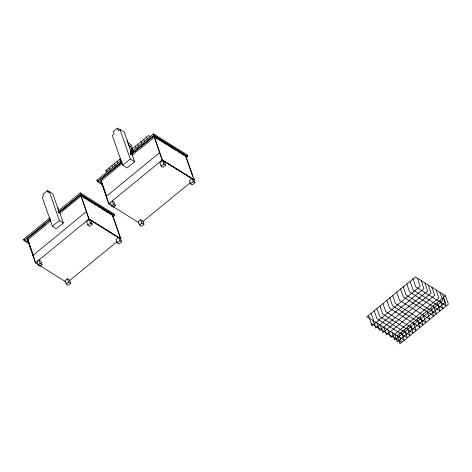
<?xml version="1.0" encoding="UTF-8"?>
<svg xmlns="http://www.w3.org/2000/svg" width="472" height="472" viewBox="0 0 472 472"><rect width="100%" height="100%" fill="white"/><g stroke="black" fill="none" stroke-linecap="round" stroke-linejoin="round"><path stroke-width="0.71" d="M445.491 295.785L397.058 335.71L399.908 343.893L448.4 304.139L445.491 295.785L415.401 276.975L366.909 316.73L404.238 340.229L401.648 332.789M119.988 129.723L117.41 128.107L113.156 131.594L114.065 134.213L112.365 135.606L122.673 165.206L127.098 167.973L134.691 161.754L132.337 154.993L130.909 154.102L130.455 152.798L153.547 133.871L187.384 155.022L187.844 156.332L186.139 157.725M131.481 152.893L124.225 132.054L119.953 129.381L118.319 130.72L117.41 128.107M49.471 191.951L47.412 190.67L42.864 194.399L43.518 196.275L42.25 197.314L52.339 226.283L56.292 228.755L63.319 222.99L59.938 213.285L58.516 212.394L58.062 211.09L80.258 192.895L114.094 214.046L114.554 215.356L112.849 216.748M58.77 210.99L52.758 193.727L49.277 191.549L48.067 192.541L47.412 190.67M129.641 147.417L130.703 146.55L128.331 145.063M120.738 158.332L105.433 170.882L107.109 172.02M130.419 150.397L148.586 135.505L150.456 136.673M130.431 151.66L132.03 150.356L130.703 146.55M29.594 244.107L24.054 240.643L23.6 239.339L49.914 217.769M102.884 185.083L97.344 181.62L96.89 180.316L121.174 160.409M24.054 240.643L50.368 219.079M58.516 212.394L80.712 194.198L80.258 192.895M86.376 211.627L32.869 255.494L33.134 255.659L27.211 238.437L50.451 219.386M58.959 212.412L80.5 194.753L111.705 214.258M27.234 238.797L27.211 238.437M28.037 238.136L45.613 223.728M59.218 212.577L60.917 211.185M62.056 210.252L80.759 194.918L81.219 196.222M97.344 181.62L121.629 161.713M130.909 154.102L154.002 135.175L153.547 133.871M130.638 154.474L131.723 153.589L130.455 152.798M106.377 196.287L100.501 179.413L122.041 161.754M130.543 154.781L153.789 135.724L184.994 155.235M80.812 195.662L112.678 215.238L120.909 238.879L120.572 238.785M100.524 179.773L120.602 163.312M131.942 154.014L133.075 153.087M134.78 151.695L135.912 150.763M137.045 149.83L138.744 148.438M139.877 147.512L141.582 146.113M142.715 145.187L154.049 135.889L154.368 136.803L163.076 142.243M50.663 220.89L27.689 240.1M59.938 213.285L80.954 196.057M154.102 136.638L185.968 156.214L194.198 179.85L193.862 179.761M122.478 163.07L100.978 181.077M132.337 154.993L154.509 137.199M122.673 165.206L130.26 158.987L119.953 129.381M52.339 226.283L59.366 220.518L49.277 191.549M139.098 222.867L108.731 203.851L106.159 196.464L159.666 152.603M65.809 281.89L35.441 262.88L88.948 219.014L95.769 223.28M38.964 260.066L37.076 261.618L38.261 265.028L40.161 266.214L42.049 264.662L40.863 261.252L38.964 260.066L40.155 263.476L42.049 264.662M35.683 263.057L27.252 238.779M118.814 237.906L89.049 219.297L81.054 195.467M89.267 219.545L86.612 221.728L87.798 225.138L89.645 226.289L92.3 224.112L91.114 220.701L89.267 219.545L90.459 222.955L92.3 224.112M108.731 203.851L162.238 159.99L192.004 178.599M108.991 204.016L100.542 179.755M192.104 178.882L162.338 160.273L154.344 136.443M38.261 265.028L40.155 263.476M87.798 225.138L90.459 222.955M111.551 205.998L113.445 204.453L112.253 201.042L114.153 202.228L115.339 205.639L113.451 207.184L111.551 205.998L110.365 202.588M161.088 166.109L163.749 163.931L162.557 160.521L159.902 162.704L161.088 166.109L162.934 167.265L165.589 165.088L164.403 161.678L163.176 160.905M112.395 215.444L113.528 214.512M186.818 155.489L185.685 156.415L192.67 176.333M67.407 278.687L65.042 280.622L66.233 284.032L68.287 285.318L70.652 283.377L69.461 279.967L67.407 278.687L68.593 282.091L70.652 283.377M118.802 237.292L116.082 239.516L117.268 242.927L118.956 243.983L121.676 241.752L120.49 238.342L118.802 237.292L119.988 240.696L121.676 241.752M140.697 219.657L138.331 221.598L139.523 225.002L141.576 226.289L143.942 224.353L142.75 220.943L140.697 219.657L141.883 223.067L143.942 224.353M192.092 178.263L189.372 180.493L190.558 183.903L192.246 184.953L194.965 182.729L193.78 179.319L192.092 178.263L193.278 181.673L194.965 182.729M69.59 280.58L117.174 241.575M66.233 284.032L68.593 282.091M142.88 221.557L190.464 182.546M117.268 242.927L119.988 240.696M139.523 225.002L141.883 223.067M190.558 183.903L193.278 181.673M442.966 308.594L413.029 289.885L410.203 281.76M154.002 135.175L187.844 156.332M164.321 143.022L166.811 144.579M168.05 145.352L176.758 150.798M178.623 151.966L180.493 153.129M181.738 153.907L184.222 155.465M162.575 160.079L194.198 179.85M163.749 163.931L165.589 165.088M132.03 150.356L133.505 151.276M130.26 158.987L134.691 161.754M371.24 323.403L401.607 342.389L399.017 334.943M96.89 180.316L102.43 183.773M113.445 204.453L115.339 205.639M80.712 194.198L114.554 215.356M81.078 195.827L82.323 196.606M84.187 197.768L86.057 198.936M87.922 200.104L89.786 201.267M91.031 202.045L92.895 203.214M94.76 204.382L96.63 205.544M98.495 206.712L100.359 207.881M101.604 208.659L104.094 210.211M105.339 210.99L107.822 212.547M109.067 213.326L111.557 214.878M89.285 219.108L120.909 238.879M97.008 224.052L118.714 237.622M59.366 220.518L63.319 222.99M23.6 239.339L29.14 242.803M439.839 292.422L442.907 300.522L394.722 340.023L392.149 332.636M442.647 294.622L445.338 302.351L397.294 341.74L394.598 334.011M443.485 298.08L446.176 305.803L415.844 286.84L412.953 278.545M440.081 300.499L442.883 308.546M436.116 290.097L438.866 297.991L390.674 337.498L388.102 330.111M431.927 287.477L434.683 295.378L386.491 334.878L383.919 327.491M437.284 303.266L439.945 310.912L409.613 291.95L406.722 283.654M428.34 285.236L431.089 293.136L382.904 332.636L380.332 325.249M433.691 306.204L436.358 313.856L406.02 294.894L403.135 286.592M424.942 283.111L427.691 291.012L379.506 330.512L376.933 323.125M431.06 308.363L433.721 316.016L403.389 297.047L400.498 288.752M417.431 278.415L420.186 286.315L371.995 325.816L368.532 315.62M427.148 311.573L429.809 319.219L399.477 300.257L396.586 291.962M423.13 314.865L425.797 322.512L395.459 303.549L392.574 295.254M420.281 317.202L422.947 324.848L392.61 305.886L389.719 297.59M417.319 319.627L419.986 327.279L389.648 308.31L386.94 300.528M413.395 322.848L416.056 330.494L385.724 311.532L383.01 303.75M410.451 325.568L413.041 333.014L382.674 314.027L379.966 306.245M407.483 328.005L410.074 335.444L379.706 316.464L376.998 308.676M404.734 330.252L407.33 337.698L376.963 318.712L374.249 310.93M371.163 313.461L373.871 321.249M373.151 320.765L375.724 328.152L423.915 288.646L421.372 280.881M153.789 135.724L162.338 160.273M146.409 136.898L147.211 139.199M143.96 139.759L144.644 141.73M140.862 141.447L141.895 144.414M137.671 144.066L138.467 146.367M135.322 145.984L136.125 148.285M133.281 150.639L131.275 144.88L128.113 142.904L127.198 140.267M131.841 148.839L132.644 151.14M119.758 159.329L120.655 161.89M117.05 161.554L117.717 163.471M114.407 163.719L115.079 165.637M111.964 165.719L112.631 167.643M109.215 167.973L109.882 169.896M106.873 169.896L107.539 171.82M101.456 181.578L106.542 196.169M112.442 215.433L120.336 238.1M80.5 194.753L89.049 219.297M57.767 207.562L58.616 210.005M27.47 238.602L33.252 255.193M32.869 255.494L35.441 262.88"/></g></svg>
